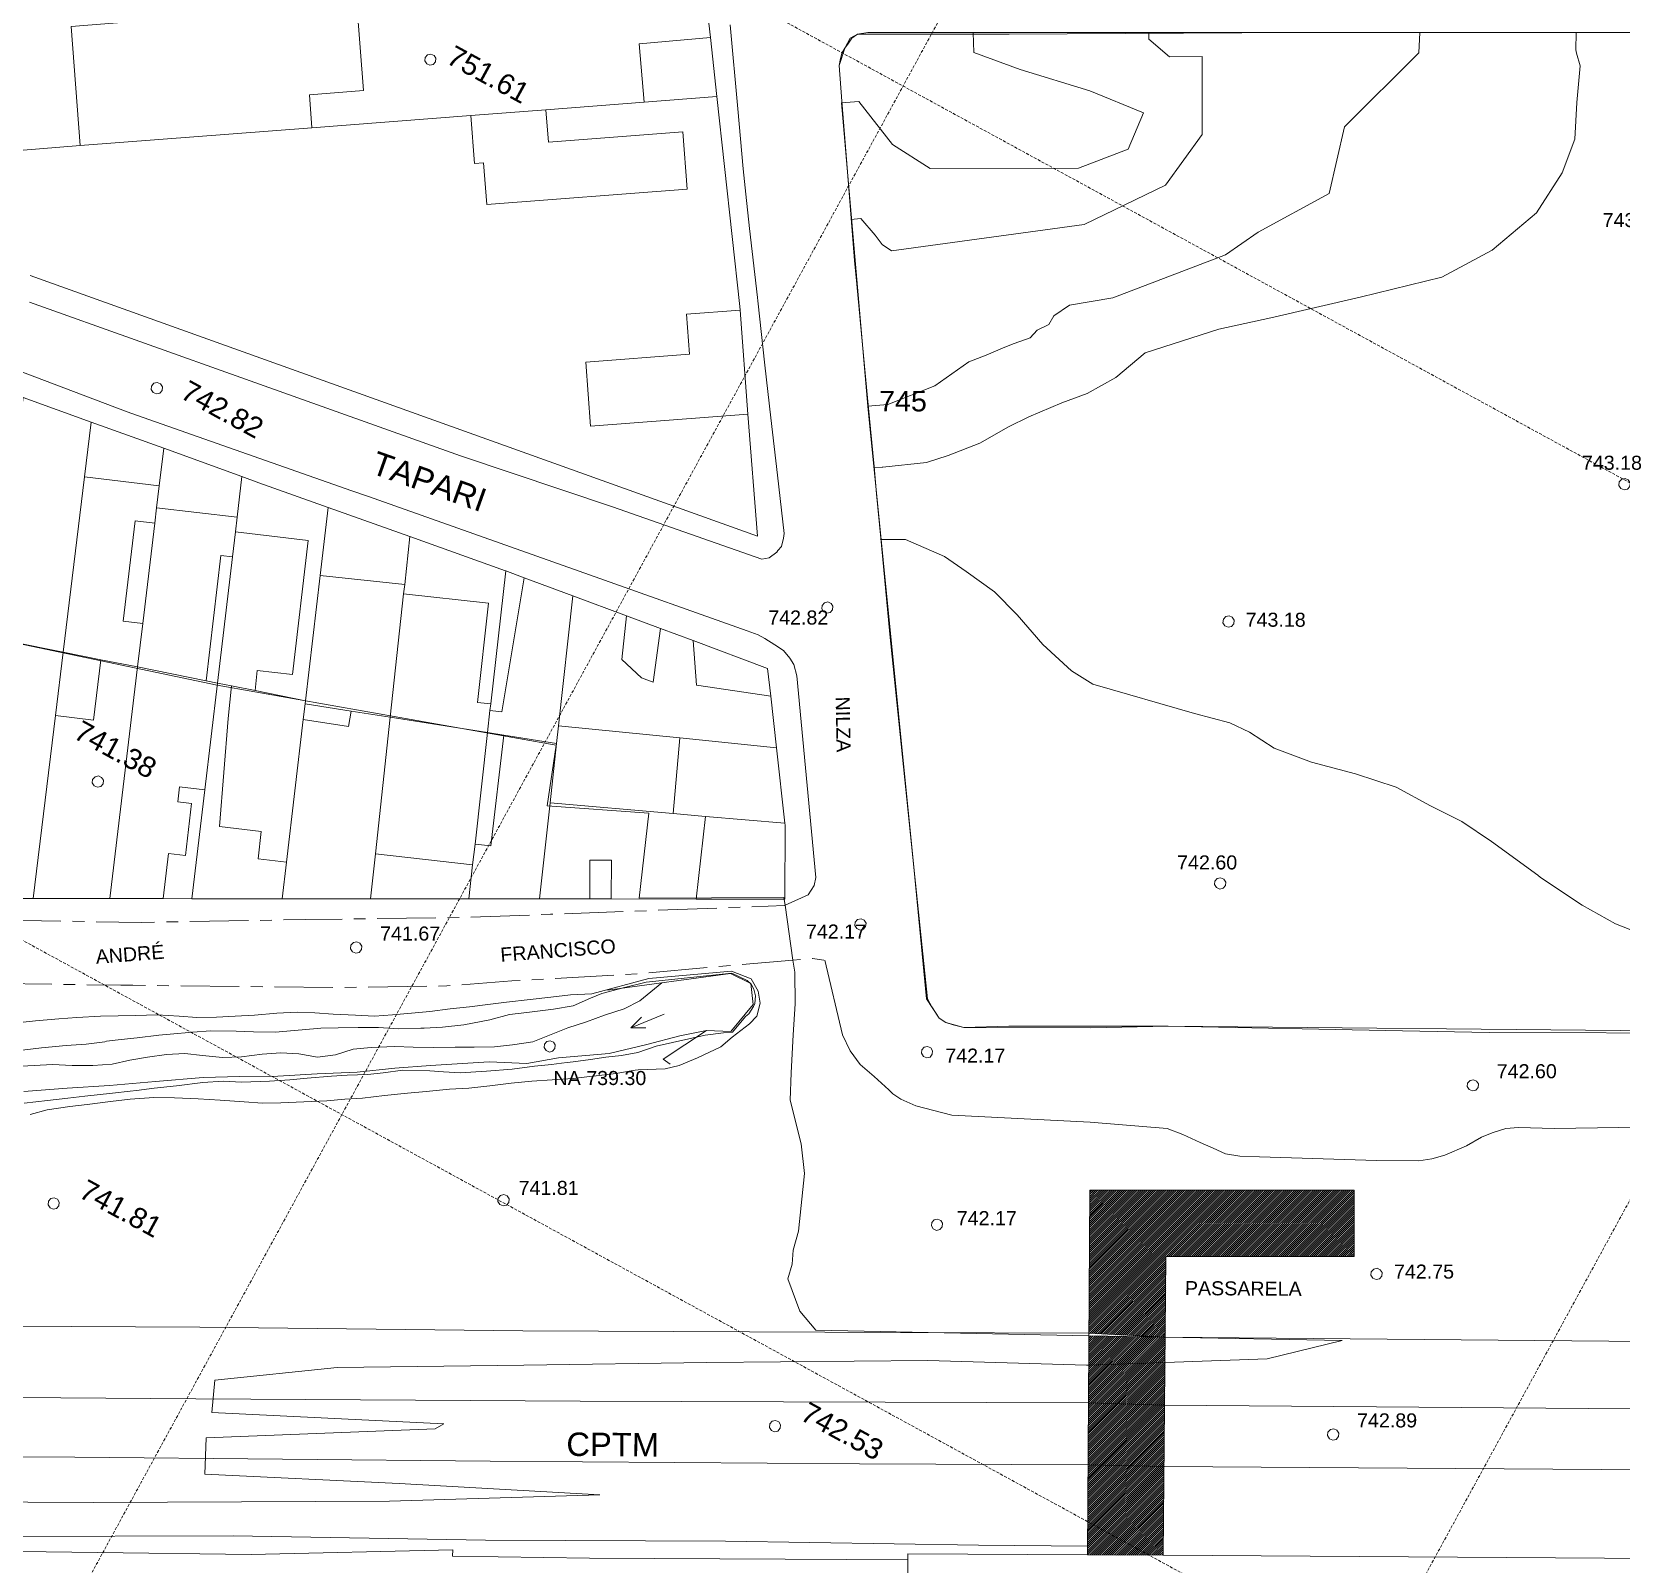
# Model space of a CAD drawing. Header units: feet. Extents: x 344914 to 345457, y 7396879 to 7397422.
# Drawn here: x 345023.6 to 345159.3, y 7397072.5 to 7397203.2 of the extents above; entities that cross this region are included whole.
import ezdxf

# ---------------------------------------------------------------- set-up
doc = ezdxf.new("R2010")
doc.units = ezdxf.units.FT
doc.header["$MEASUREMENT"] = 0
doc.linetypes.add('DASHED2', pattern=[0.375, 0.25, -0.125])
doc.linetypes.add('T01', pattern=[8, 5, -1, 1, -1])
for name, color, linetype, lineweight in [('100_SIST_VIARIO_MEIO_FIO', 1, 'Continuous', 18), ('102_SIST_VIARIO_LEITO_VIA', 6, 'T01', 18), ('110_PONTE_BUEIRO_GALERIA', 190, 'Continuous', 18), ('118_PASSARELA', 2, 'Continuous', 18), ('160_P_SIMP_ASF_TOP', 7, 'Continuous', 18), ('164_P_SIMP_CONC_TOP', 7, 'Continuous', 18), ('188_FERROVIA', 251, 'T03', 18), ('190_FERROVIA_TOP', 7, 'Continuous', 18), ('199_SEGMENTO_DE_VIA', 7, 'Continuous', 18), ('206_MURO_E_MURO_ARRIMO', 7, 'Continuous', 18), ('214_PROJ_BEIRAL_EDIF', 10, 'Continuous', 18), ('216_EDIF_NOTAVEL', 2, 'Continuous', 18), ('218_EDIF_NOTAVEL_TOP', 7, 'Continuous', 18), ('350_HIDROG_PERENE_TOP', 5, 'Continuous', 18), ('352_HIDROG_INTERM_TOP', 4, 'Continuous', 18), ('504_LM_DISTRITO', 16, 'T08', 18), ('600_CURVA_MESTRA', 14, 'Continuous', 18), ('602_CURVA_MESTRA_TOP', 24, 'Continuous', 18), ('604_CURVA_INTERM', 7, 'Continuous', 18), ('606_PTO_COTADO', 7, 'Continuous', 18), ('608_PTO_COTADO_INTERVIA', 1, 'Continuous', 18), ('610_PTO_COTADO_NV_AGUA', 5, 'Continuous', 18), ('624_SEGM_CURVA_MESTRA', 14, 'Continuous', 18), ('626_SEGM_CURVA_INTERM', 7, 'Continuous', 18), ('902_MALHA_TEXTO_COORD_UTM', 8, 'DASHED2', 13), ('SMI_TERRENO', 7, 'Continuous', 18)]:
    doc.layers.add(name, color=color, linetype=linetype, lineweight=lineweight)
doc.styles.add('Style-Arial', font='arial.ttf')
doc.linetypes.add('T03', pattern='A,10,[1,SAO_PAULO_1000.SHX,S=1,R=0,X=0,Y=0],0.001', length=10.001)
doc.linetypes.add('T08', pattern='A,0.001,-2,[2,SAO_PAULO_1000.SHX,S=0.17,R=0,X=0,Y=0],-1.5,2,-1,[2,SAO_PAULO_1000.SHX,S=0.17,R=0,X=0,Y=0],-2.5,10', length=19.001)

# ---------------------------------------------------------------- blocks, each defined once
blk = doc.blocks.new('SP06G')
at = {"layer": '350_HIDROG_PERENE_TOP'}
for p, q in [((-1.54, 0), (1.54, 0)), ((1.54, 0), (0.34, 0.5)), ((1.54, 0), (0.34, -0.51))]:
    blk.add_line(p, q, dxfattribs=at)
blk = doc.blocks.new('SP10')
at = {"layer": '608_PTO_COTADO_INTERVIA', "flags": 128}
blk.add_lwpolyline([(0.11, 0.47), (0.36, 0.33), (0.48, 0.05), (0.42, -0.25), (0.2, -0.44), (-0.1, -0.47), (-0.37, -0.32), (-0.48, -0.05), (-0.41, 0.25), (-0.19, 0.45), (0.11, 0.47)], dxfattribs=at)
blk = doc.blocks.new('SP09')
at = {"layer": '606_PTO_COTADO', "flags": 128}
blk.add_lwpolyline([(0.11, 0.47), (0.36, 0.33), (0.48, 0.05), (0.42, -0.25), (0.2, -0.44), (-0.1, -0.47), (-0.37, -0.32), (-0.48, -0.05), (-0.41, 0.25), (-0.19, 0.44), (0.11, 0.47)], dxfattribs=at)
blk = doc.blocks.new('SP11')
at = {"layer": '610_PTO_COTADO_NV_AGUA', "flags": 128}
blk.add_lwpolyline([(0.11, 0.47), (0.36, 0.33), (0.48, 0.05), (0.42, -0.25), (0.2, -0.44), (-0.1, -0.47), (-0.37, -0.32), (-0.48, -0.05), (-0.41, 0.25), (-0.19, 0.44), (0.11, 0.47)], dxfattribs=at)

msp = doc.modelspace()

# ---------------------------------------------------------------- hatches: boundary and pattern name
at = {"layer": '118_PASSARELA'}
h = msp.add_hatch(dxfattribs=at)
h.set_pattern_fill('ANSI31', color=256)
h.set_pattern_definition([(45, (0, 0), (-0.0883883476483, 0.0883883476483), [])])
h.paths.add_polyline_path([(345136.52, 7397104.37), (345113.96, 7397104.37), (345113.88, 7397092.16), (345120.07, 7397091.84), (345120.4, 7397091.84), (345120.46, 7397098.73), (345136.52, 7397098.73)])
h.paths.add_polyline_path([(345120.4, 7397091.83), (345120.07, 7397091.84), (345113.88, 7397091.96), (345113.87, 7397089.44), (345120.38, 7397089.67)])
h.paths.add_polyline_path([(345120.38, 7397089.67), (345113.87, 7397089.44), (345113.85, 7397086.22), (345120.34, 7397086.03)])
h.paths.add_polyline_path([(345120.34, 7397086.03), (345113.85, 7397086.22), (345113.85, 7397086.22), (345113.81, 7397080.93), (345120.29, 7397080.8)])
h.paths.add_polyline_path([(345120.29, 7397080.8), (345113.81, 7397080.93), (345113.78, 7397076.08), (345119.02, 7397073.22), (345120.22, 7397073.22)])
h.paths.add_polyline_path([(345113.78, 7397076.08), (345113.76, 7397073.26), (345119.02, 7397073.22)])

# ---------------------------------------------------------------- linework, layer by layer
at = {"layer": '100_SIST_VIARIO_MEIO_FIO', "flags": 128}
for points in [[(345023.45, 7397180.17), (345042.29, 7397173.46), (345060.25, 7397167.06), (345073.22, 7397162.7), (345085.97, 7397158.22), (345086.59, 7397158.33), (345087.24, 7397158.83), (345087.34, 7397158.96), (345087.63, 7397159.32), (345087.81, 7397160.01), (345087.86, 7397160.42), (345087.29, 7397165.4), (345086.74, 7397170.28), (345086.23, 7397174.8), (345085.61, 7397180.29), (345085.58, 7397180.55), (345084.92, 7397186.44), (345084.59, 7397189.37), (345084.38, 7397191.55), (345083.91, 7397196.65), (345083.25, 7397203.84)], [(345162.64, 7397203.17), (345155.5, 7397203.18), (345142.64, 7397203.18), (345140.96, 7397203.18), (345131.87, 7397203.18), (345125.68, 7397203.18), (345122.64, 7397203.18), (345119.01, 7397203.18), (345116.28, 7397203.18), (345111.34, 7397203.18), (345104.02, 7397203.18), (345096.28, 7397203.18), (345095, 7397203.18), (345094.14, 7397203.03), (345093.64, 7397202.68), (345093.37, 7397202.28), (345093.04, 7397201.85), (345092.8, 7397201.4), (345092.64, 7397200.82), (345092.55, 7397200.35), (345092.79, 7397197.31), (345093.22, 7397192.01), (345093.59, 7397187.33), (345093.88, 7397183.71), (345094.07, 7397181.71), (345094.65, 7397175.6), (345095.04, 7397171.39), (345095.54, 7397166.13), (345095.75, 7397163.8), (345096.11, 7397160.02), (345096.88, 7397151.83), (345098.94, 7397131.93), (345100.1, 7397120.72), (345100.47, 7397120.03), (345101.1, 7397119.06), (345101.68, 7397118.69), (345102.28, 7397118.49), (345103.2, 7397118.27), (345114.05, 7397118.24)], [(345015.18, 7397177.08), (345030.74, 7397171.2), (345032.11, 7397170.68), (345050.98, 7397164.06), (345052.4, 7397163.57), (345071.25, 7397156.89), (345084.7, 7397152.12), (345085.65, 7397151.78), (345086.21, 7397151.45), (345087.06, 7397150.93), (345087.8, 7397150.44), (345088.36, 7397149.79), (345088.68, 7397149.23), (345088.95, 7397148.26), (345090.58, 7397131.05), (345090.42, 7397130.37), (345089.92, 7397129.57)], [(345091.34, 7397124), (345092.84, 7397117.64), (345093.5, 7397116.26), (345094.37, 7397115.09), (345095.54, 7397114.09), (345096.81, 7397112.94), (345097.15, 7397112.59), (345097.84, 7397112.14), (345099.1, 7397111.57), (345102.17, 7397110.77), (345114, 7397110.19)], [(345120.65, 7397118.36), (345140.64, 7397117.98), (345148.05, 7397117.84), (345168.05, 7397117.78)], [(345173.88, 7397109.95), (345153.58, 7397109.65), (345150.54, 7397109.74), (345149.46, 7397109.65), (345148.3, 7397109.27), (345147.38, 7397108.9), (345146.11, 7397108.15), (345144.25, 7397107.37), (345143.16, 7397107.05), (345142.03, 7397106.89), (345138.43, 7397106.92), (345128.45, 7397107.21), (345126.77, 7397107.27), (345125.53, 7397107.48), (345124.49, 7397107.96), (345123.37, 7397108.45), (345121.91, 7397109.14), (345120.57, 7397109.63)]]:
    msp.add_lwpolyline(points, dxfattribs=at)
at = {"layer": '102_SIST_VIARIO_LEITO_VIA', "flags": 128}
for points in [[(344978.49, 7397129.9), (344978.49, 7397129.84), (344978.49, 7397129.81), (344978.49, 7397129.78), (344978.49, 7397129.75), (344978.49, 7397129.72), (344978.48, 7397129.69), (344978.48, 7397129.66), (344978.47, 7397129.63), (344978.47, 7397129.6), (344978.46, 7397129.57), (344978.46, 7397129.54), (344978.45, 7397129.51), (344978.44, 7397129.48), (344978.44, 7397129.45), (344978.43, 7397129.42), (344978.42, 7397129.39), (344978.41, 7397129.36), (344978.4, 7397129.33), (344978.39, 7397129.3), (344978.38, 7397129.28), (344978.37, 7397129.25), (344978.36, 7397129.22), (344978.35, 7397129.19), (344978.33, 7397129.16), (344978.32, 7397129.13), (344978.31, 7397129.11), (344978.29, 7397129.08), (344978.28, 7397129.05), (344978.26, 7397129.03), (344978.25, 7397129), (344978.23, 7397128.97), (344978.22, 7397128.95), (344978.2, 7397128.92), (344978.18, 7397128.9), (344978.16, 7397128.87), (344978.15, 7397128.85), (344978.13, 7397128.82), (344978.11, 7397128.8), (344978.09, 7397128.77), (344978.07, 7397128.75), (344978.05, 7397128.73), (344978.03, 7397128.71), (344978.01, 7397128.68), (344977.99, 7397128.66), (344977.96, 7397128.64), (344977.94, 7397128.62), (344977.92, 7397128.6), (344977.9, 7397128.58), (344977.87, 7397128.56), (344977.85, 7397128.54), (344977.83, 7397128.52), (344977.8, 7397128.5), (344977.78, 7397128.48), (344977.75, 7397128.46), (344977.73, 7397128.45), (344977.7, 7397128.43), (344977.68, 7397128.41), (344977.65, 7397128.4), (344977.62, 7397128.38), (344977.6, 7397128.37), (344977.57, 7397128.35), (344977.54, 7397128.34), (344977.52, 7397128.32), (344977.49, 7397128.31), (344977.46, 7397128.3), (344977.43, 7397128.29), (344977.41, 7397128.27), (344958.68, 7397128.58), (344958.38, 7397123.41), (344969.6, 7397122.94), (344989, 7397122.54), (345009, 7397122.18), (345011.24, 7397122.14), (345031.24, 7397121.87), (345032.27, 7397121.86), (345049.9, 7397121.67), (345059.07, 7397121.81), (345064.63, 7397122.24), (345075.43, 7397122.86), (345088.62, 7397124.01), (345089.27, 7397124.07), (345090.3, 7397124.16), (345091.34, 7397124)], [(345089.92, 7397129.57), (345087.95, 7397128.69), (345087.91, 7397128.67), (345067.92, 7397127.92), (345060.69, 7397127.65), (345047.02, 7397127.47), (345033.01, 7397127.23), (345013.01, 7397127.55), (345002.41, 7397127.72), (344985.83, 7397128.29), (344985.16, 7397128.49), (344984.72, 7397128.84), (344984.34, 7397129.35), (344984.3, 7397129.42), (344984.17, 7397129.66)]]:
    msp.add_lwpolyline(points, dxfattribs=at)
at = {"layer": '110_PONTE_BUEIRO_GALERIA', "flags": 128}
msp.add_lwpolyline([(345072.8, 7397121.44), (345083.29, 7397122.87), (345085.02, 7397122.02), (345085.21, 7397120.22), (345083.32, 7397117.91), (345081.25, 7397118.01), (345077.54, 7397115.55), (345078.13, 7397115.12)], dxfattribs=at)
at = {"layer": '118_PASSARELA', "flags": 128}
for points in [[(345113.96, 7397104.37), (345113.76, 7397073.26)], [(345113.96, 7397104.37), (345136.52, 7397104.37), (345136.52, 7397098.73), (345120.46, 7397098.73)], [(345120.22, 7397073.22), (345120.46, 7397098.73)], [(345120.22, 7397073.22), (345113.76, 7397073.26)]]:
    msp.add_lwpolyline(points, dxfattribs=at)
at = {"layer": '160_P_SIMP_ASF_TOP', "elevation": 741, "flags": 128}
msp.add_lwpolyline([(345068.07, 7397113.78), (345068.07, 7397113.78), (345069.85, 7397113.92), (345071.48, 7397114.11)], dxfattribs=at)
at = {"layer": '188_FERROVIA', "flags": 128}
for points in [[(345113.85, 7397086.22), (345070.45, 7397086.38), (345037.65, 7397086.56), (344987.67, 7397086.94), (344938.04, 7397087.33), (344923.36, 7397087.43)], [(345181.83, 7397085.55), (345120.34, 7397086.03)], [(344920.56, 7397082.31), (344978.14, 7397081.9), (345027.31, 7397081.58), (345062.77, 7397081.26), (345094.31, 7397081.02), (345113.81, 7397080.93)], [(345182.51, 7397080.37), (345120.29, 7397080.8)]]:
    msp.add_lwpolyline(points, dxfattribs=at)
at = {"layer": '199_SEGMENTO_DE_VIA', "flags": 128}
for points in [[(345114.05, 7397118.24), (345120.65, 7397118.36)], [(345120.57, 7397109.63), (345114, 7397110.19)], [(345113.85, 7397086.22), (345120.34, 7397086.03)], [(345120.29, 7397080.8), (345113.81, 7397080.93)]]:
    msp.add_lwpolyline(points, dxfattribs=at)
at = {"layer": '206_MURO_E_MURO_ARRIMO', "flags": 128}
for points in [[(345081.57, 7397202.74), (345081.3, 7397205.2), (345081.07, 7397207.83)], [(345067.52, 7397196.58), (345075.91, 7397197.23)], [(345084.1, 7397179.49), (345084.08, 7397179.79), (345082.12, 7397197.71)], [(345047.56, 7397195.05), (345061.13, 7397196.09)], [(345022.57, 7397193.12), (345027.78, 7397193.52)], [(345023.52, 7397182.43), (345085.58, 7397160.2), (345084.78, 7397170.59)], [(345034.91, 7397167.69), (345028.72, 7397169.93)], [(345034.53, 7397164.49), (345034.91, 7397167.69)], [(345041.59, 7397165.28), (345034.91, 7397167.69)], [(345041.59, 7397165.28), (345041.17, 7397161.8)], [(345048.94, 7397162.64), (345043.03, 7397164.75), (345041.59, 7397165.28)], [(345048.94, 7397162.64), (345048.26, 7397156.84)], [(345055.92, 7397160.15), (345048.94, 7397162.64)], [(345055.48, 7397156.06), (345055.92, 7397160.15)], [(345064.1, 7397157.23), (345064.08, 7397157.24), (345055.92, 7397160.15)], [(345064.1, 7397157.23), (345062.83, 7397145.88)], [(345065.67, 7397156.65), (345064.1, 7397157.23)], [(345077.31, 7397152.31), (345074.42, 7397153.39)], [(345086.73, 7397146.54), (345086.46, 7397148.9), (345080.09, 7397151.28)], [(345087.93, 7397135.7), (345087.21, 7397142.13)], [(345038.42, 7397138.54), (345037.32, 7397129.25)], [(345087.93, 7397135.7), (345081.14, 7397136.28)], [(345087.93, 7397135.7), (345087.95, 7397135.54), (345087.93, 7397129.21), (345080.35, 7397129.22)], [(345023.78, 7397129.27), (345030.31, 7397129.26)], [(345034.87, 7397129.26), (345037.32, 7397129.25)], [(345037.32, 7397129.25), (345045.03, 7397129.25)], [(345052.57, 7397129.24), (345060.96, 7397129.24)], [(345073.11, 7397129.23), (345071.28, 7397129.23)], [(344954.69, 7397093.49), (344960.64, 7397093.47), (344989.07, 7397093.09), (345016.01, 7397092.8), (345037.99, 7397092.69), (345065.55, 7397092.38), (345097.81, 7397092.23), (345113.88, 7397092.16)], [(345120.4, 7397091.83), (345180.37, 7397091.29), (345199.02, 7397090.93), (345215.41, 7397090.77), (345228.93, 7397090.5), (345237.73, 7397090.31)], [(345098.42, 7397072.83), (345087.94, 7397072.9), (345071.24, 7397072.96), (345059.55, 7397073.13), (345059.58, 7397073.67), (345042.38, 7397073.28), (345016.1, 7397073.63), (344992.8, 7397073.9), (344968.87, 7397074.07), (344944.41, 7397074.26), (344925.29, 7397074.61), (344916.38, 7397074.64)]]:
    msp.add_lwpolyline(points, dxfattribs=at)
at = {"layer": '214_PROJ_BEIRAL_EDIF', "flags": 128}
for points in [[(345047.56, 7397195.05), (345027.78, 7397193.52), (345027, 7397203.7), (345035.27, 7397204.33), (345048.68, 7397205.35), (345051.38, 7397205.56), (345051.95, 7397198.22), (345047.34, 7397197.87)], [(345082.12, 7397197.71), (345075.91, 7397197.23), (345075.49, 7397202.22), (345081.57, 7397202.74)], [(345067.52, 7397196.58), (345061.13, 7397196.09), (345061.44, 7397192), (345062.21, 7397192.06), (345062.48, 7397188.5), (345079.6, 7397189.82), (345079.22, 7397194.71), (345067.74, 7397193.82)], [(345084.1, 7397179.49), (345079.52, 7397179.14), (345079.78, 7397175.73), (345070.93, 7397175.05), (345071.35, 7397169.57), (345084.78, 7397170.59)], [(345028.72, 7397169.93), (345022.9, 7397172.04), (345022.48, 7397168.6), (345020.42, 7397151.48), (345022.1, 7397151.14), (345026.33, 7397150.29), (345028.15, 7397165.26)], [(345032.68, 7397149.03), (345033.12, 7397152.73), (345031.46, 7397152.93), (345032.48, 7397161.49), (345034.15, 7397161.29), (345034.3, 7397162.62), (345034.53, 7397164.49), (345028.15, 7397165.26), (345026.33, 7397150.29), (345029.55, 7397149.65)], [(345040.78, 7397158.43), (345041.03, 7397160.56), (345041.17, 7397161.8), (345034.3, 7397162.62), (345034.15, 7397161.29), (345033.12, 7397152.73), (345032.68, 7397149.03), (345038.52, 7397147.86), (345039.79, 7397158.55)], [(345040.78, 7397158.43), (345041.03, 7397160.56), (345047.25, 7397159.82), (345045.9, 7397148.39), (345042.9, 7397148.74), (345042.71, 7397147.01), (345040.7, 7397147.42), (345039.5, 7397147.66)], [(345046.98, 7397145.89), (345047.01, 7397146.14), (345048.26, 7397156.84), (345055.48, 7397156.06), (345055.39, 7397155.26), (345054.25, 7397144.74), (345050.9, 7397145.27)], [(345062.76, 7397145.32), (345062.55, 7397143.44), (345063.93, 7397143.22), (345068.45, 7397142.51), (345068.62, 7397144.01), (345069.84, 7397155.1), (345065.67, 7397156.65), (345063.77, 7397145.21)], [(345062.55, 7397143.44), (345054.25, 7397144.74), (345055.39, 7397155.26), (345062.62, 7397154.47), (345061.7, 7397146), (345062.83, 7397145.88), (345062.76, 7397145.32)], [(345068.62, 7397144.01), (345078.96, 7397142.97), (345087.21, 7397142.13), (345086.73, 7397146.54), (345080.4, 7397147.48), (345080.09, 7397151.28), (345077.31, 7397152.31), (345076.69, 7397147.72), (345075.7, 7397148.09), (345074.02, 7397149.66), (345074.42, 7397153.39), (345069.84, 7397155.1)], [(345026.33, 7397150.29), (345022.1, 7397151.14), (345021.47, 7397146.47), (345019.84, 7397146.67), (345019.4, 7397143.09), (345020.69, 7397142.94), (345019.89, 7397136.31), (345018.6, 7397136.46), (345017.74, 7397129.27), (345023.78, 7397129.27), (345025.68, 7397144.88)], [(345025.68, 7397144.88), (345026.33, 7397150.29), (345029.55, 7397149.65), (345028.92, 7397144.49)], [(345030.31, 7397129.26), (345032.68, 7397149.03), (345038.52, 7397147.86), (345039.5, 7397147.66), (345038.42, 7397138.54), (345036.27, 7397138.8), (345036.11, 7397137.51), (345037.29, 7397137.37), (345036.76, 7397132.93), (345035.33, 7397133.1), (345034.87, 7397129.26)], [(345047.01, 7397146.14), (345046.98, 7397145.89), (345046.82, 7397144.56), (345045.4, 7397132.38), (345042.98, 7397132.65), (345043.24, 7397135), (345039.67, 7397135.4), (345040.4, 7397144.63), (345040.7, 7397147.42), (345042.71, 7397147.01)], [(345045.03, 7397129.25), (345045.4, 7397132.38), (345046.82, 7397144.56), (345050.69, 7397143.96), (345050.9, 7397145.27), (345054.25, 7397144.74), (345052.99, 7397133.08), (345052.57, 7397129.24)], [(345052.99, 7397133.08), (345061.28, 7397132.15), (345061.48, 7397133.9), (345062.55, 7397143.44), (345054.25, 7397144.74)], [(345078.96, 7397142.97), (345068.62, 7397144.01), (345068.45, 7397142.51), (345067.89, 7397137.43), (345078.4, 7397136.52)], [(345067.89, 7397137.43), (345068.45, 7397142.51), (345063.93, 7397143.22), (345062.84, 7397133.75), (345061.48, 7397133.9), (345061.28, 7397132.15), (345060.96, 7397129.24), (345066.99, 7397129.23)], [(345067.89, 7397137.43), (345078.4, 7397136.52), (345081.14, 7397136.28), (345080.35, 7397129.22), (345073.11, 7397129.23), (345073.12, 7397132.55), (345071.29, 7397132.55), (345071.28, 7397129.23), (345066.99, 7397129.23)]]:
    msp.add_lwpolyline(points, close=True, dxfattribs=at)
at = {"layer": '216_EDIF_NOTAVEL', "flags": 128}
msp.add_lwpolyline([(345228.17, 7397072.34), (345228.17, 7397072.34), (345183.01, 7397072.81), (345120.22, 7397073.22), (345113.76, 7397073.26), (345098.42, 7397073.35), (345098.42, 7397072.83), (345098.41, 7397068.64), (345059.39, 7397068.87), (345059.24, 7397057.13), (345098.37, 7397056.76), (345098.23, 7397052), (345113.5, 7397051.9), (345120.35, 7397051.85), (345190.44, 7397051.39), (345216.78, 7397050.93)], dxfattribs=at)
at = {"layer": '350_HIDROG_PERENE_TOP', "flags": 128}
for points in [[(345077.43, 7397122.07), (345075.55, 7397120.54), (345074.21, 7397119.85), (345072.53, 7397119.32), (345070.99, 7397118.75), (345069.4, 7397118.24), (345067.85, 7397117.61), (345066.41, 7397117.04), (345064.67, 7397116.78), (345063.13, 7397116.6), (345061.41, 7397116.57), (345059.78, 7397116.57), (345057.94, 7397116.54), (345056.2, 7397116.58), (345054.63, 7397116.64), (345052.63, 7397116.56), (345051.08, 7397116.41), (345049.57, 7397115.93), (345048.05, 7397115.73), (345046.43, 7397116.02), (345044.9, 7397116.1), (345043.3, 7397115.99), (345041.56, 7397115.76), (345039.92, 7397115.69), (345038.21, 7397115.86), (345036.72, 7397116.04), (345035.16, 7397115.95), (345033.53, 7397115.72), (345032.03, 7397115.47), (345030.51, 7397115.12), (345028.86, 7397115.02), (345027.1, 7397115.03), (345025.43, 7397115.11), (345023.84, 7397115.03), (345022.23, 7397114.94)], [(345081.25, 7397118.01), (345078.97, 7397117.54), (345076.14, 7397116.81), (345072.92, 7397116.05), (345068.61, 7397115.66), (345065.91, 7397115.2), (345062.68, 7397115.32), (345057.67, 7397115.02), (345054.65, 7397114.78), (345051.43, 7397114.44), (345048, 7397114.3), (345044.64, 7397114.1), (345041.4, 7397114.09), (345038.28, 7397114), (345034.21, 7397113.64), (345030.27, 7397113.32), (345026.66, 7397113.08), (345022.97, 7397112.79)]]:
    msp.add_lwpolyline(points, dxfattribs=at)
at = {"layer": '352_HIDROG_INTERM_TOP', "flags": 128}
msp.add_lwpolyline([(344917.03, 7397075.83), (344918.72, 7397075.82), (344937.1, 7397075.59), (344957.65, 7397075.29), (344970.83, 7397075.18), (344987.78, 7397075.08), (345003.24, 7397075.04), (345020.63, 7397074.83), (345040.85, 7397074.88), (345062.39, 7397074.52), (345082.87, 7397074.41), (345104.46, 7397074.07), (345113.77, 7397073.99)], dxfattribs=at)
at = {"layer": '504_LM_DISTRITO', "flags": 128}
for points in [[(345237.73, 7397090.31), (345228.93, 7397090.5), (345215.41, 7397090.77), (345199.02, 7397090.93), (345180.37, 7397091.29), (345120.4, 7397091.83), (345113.88, 7397092.16), (345097.81, 7397092.23), (345065.55, 7397092.38), (345037.99, 7397092.69), (345016.01, 7397092.8), (344989.07, 7397093.09), (344960.64, 7397093.47), (344954.69, 7397093.49), (344938.53, 7397093.55), (344926.77, 7397093.68)], [(344926.77, 7397093.68), (344938.53, 7397093.55), (344954.69, 7397093.49), (344960.64, 7397093.47), (344989.07, 7397093.09), (345016.01, 7397092.8), (345037.99, 7397092.69), (345065.55, 7397092.38), (345097.81, 7397092.23), (345113.88, 7397092.16), (345120.4, 7397091.83), (345180.37, 7397091.29), (345199.02, 7397090.93), (345215.41, 7397090.77), (345228.93, 7397090.5), (345237.73, 7397090.31)]]:
    msp.add_lwpolyline(points, dxfattribs=at)
at = {"layer": '600_CURVA_MESTRA', "elevation": 740, "flags": 128}
msp.add_lwpolyline([(345022.99, 7397111.79), (345024.98, 7397112.04), (345026.73, 7397112.24), (345028.19, 7397112.4), (345030.53, 7397112.67), (345032.04, 7397112.83), (345032.59, 7397112.89), (345034.09, 7397113.07), (345035.99, 7397113.29), (345038.24, 7397113.57), (345039.98, 7397113.69), (345041.54, 7397113.59), (345043.94, 7397113.68), (345045.68, 7397113.8), (345047.15, 7397113.93), (345049.22, 7397114.11), (345050.57, 7397114.2), (345052.32, 7397114.26), (345053.63, 7397114.39), (345055.32, 7397114.61), (345057.62, 7397114.56), (345058.8, 7397114.49), (345060.2, 7397114.4), (345062.47, 7397114.53), (345064.65, 7397114.71), (345066.56, 7397114.95), (345068, 7397115.11), (345068.85, 7397115.21), (345069.35, 7397115.27), (345069.87, 7397115.33), (345071.33, 7397115.53), (345072.65, 7397115.73), (345073.99, 7397115.87), (345075.38, 7397116.13), (345076.94, 7397116.67), (345081.12, 7397117.61), (345082.69, 7397117.8), (345083.47, 7397117.86), (345084.57, 7397119.21), (345084.84, 7397119.44), (345085.25, 7397120.05), (345085.36, 7397120.32), (345085.41, 7397120.96), (345085.29, 7397121.53), (345085.05, 7397121.95), (345084.7, 7397122.26), (345083.41, 7397122.9), (345076.1, 7397122.14), (345074.12, 7397121.64), (345072.3, 7397121.15), (345071.34, 7397120.75), (345069.87, 7397120.1), (345068.17, 7397119.82), (345067.04, 7397119.68), (345065.9, 7397119.55), (345064.43, 7397119.38), (345062.75, 7397118.91), (345060.54, 7397118.5), (345058.71, 7397118.28), (345057.13, 7397118.21), (345056.85, 7397118.19), (345054.95, 7397118.15), (345053.25, 7397118.26), (345051.52, 7397118.27), (345049.81, 7397118.24), (345048.33, 7397118.19), (345046.72, 7397118.05), (345044.42, 7397117.86), (345042.57, 7397117.89), (345041.09, 7397117.95), (345038.93, 7397117.98), (345037.37, 7397117.85), (345035.46, 7397117.7), (345034.49, 7397117.61), (345032.64, 7397117.39), (345031.29, 7397117.23), (345030.04, 7397117.08), (345029.89, 7397117.04), (345028.28, 7397116.85), (345026.58, 7397116.73), (345024.48, 7397116.52), (345022.82, 7397116.33)], dxfattribs=at)
at = {"layer": '604_CURVA_INTERM', "flags": 128}
for points, elevation in [([(345092.77, 7397197.18), (345094.25, 7397197.29), (345097.12, 7397193.63), (345100.34, 7397191.57), (345112.99, 7397191.61), (345112.99, 7397191.61), (345117.22, 7397193.22), (345118.55, 7397196.31), (345113.96, 7397198.21), (345108.02, 7397200.03), (345104.06, 7397201.46), (345103.99, 7397203.18)], 747), ([(345093.57, 7397187.21), (345094.42, 7397187.3), (345095.63, 7397185.87), (345096.24, 7397185.08), (345097.02, 7397184.55), (345113.47, 7397186.8), (345120.42, 7397190.16), (345123.54, 7397194.47), (345123.54, 7397201.12), (345120.77, 7397201.1), (345119, 7397202.61), (345118.99, 7397203.18)], 746), ([(345155.47, 7397203.18), (345155.45, 7397201.69), (345155.51, 7397201.41), (345155.81, 7397200.33), (345155.52, 7397197.21), (345155.36, 7397194.08), (345154.28, 7397191.21), (345152.09, 7397187.79), (345148.31, 7397184.59), (345144.01, 7397182.3), (345137.03, 7397180.6), (345129.42, 7397178.83), (345124.98, 7397177.87), (345118.67, 7397175.84), (345116.18, 7397173.74), (345113.72, 7397172.38), (345111.57, 7397171.57), (345108.74, 7397170.38), (345107.01, 7397169.52), (345104.56, 7397168.14), (345101.88, 7397167.08), (345100.01, 7397166.49), (345096.28, 7397166.09), (345096.23, 7397166.07), (345095.51, 7397166.01)], 744), ([(345114.22, 7397147.55), (345112.39, 7397148.71), (345109.94, 7397150.96), (345107.75, 7397153.49), (345105.83, 7397155.44), (345103.39, 7397157.17), (345101.54, 7397158.47), (345098.23, 7397159.91), (345096.12, 7397159.9), (345096.09, 7397159.89)], 743), ([(345014.88, 7397152.62), (345039.48, 7397147.47), (345068.42, 7397142.35), (345067.64, 7397137.17), (345076.31, 7397136.56), (345075.49, 7397129.29), (345087.85, 7397129.35), (345087.95, 7397128.69), (345088.62, 7397124.01), (345088.77, 7397122.98), (345088.82, 7397120.28), (345088.64, 7397117.63), (345088.48, 7397114.39), (345088.39, 7397112.05), (345089.33, 7397108.34), (345089.61, 7397105.8), (345089.09, 7397100.89), (345088.63, 7397099.27), (345088.54, 7397098.06), (345088.19, 7397096.82), (345089.21, 7397094.04), (345090.56, 7397092.42), (345113.88, 7397091.96)], 742), ([(345114.22, 7397147.55), (345122.9, 7397145.05), (345125.9, 7397144.26), (345127.6, 7397143.47), (345129.68, 7397142.09), (345132.88, 7397140.9), (345136.63, 7397139.92), (345140.12, 7397138.76), (345143.04, 7397137.19), (345145.71, 7397135.83), (345148.24, 7397134.14), (345152.21, 7397131.27), (345152.43, 7397131.07), (345155.99, 7397128.7), (345158.82, 7397127.1), (345160.78, 7397126.35)], 743), ([(345071.48, 7397114.11), (345071.6, 7397114.12), (345073.49, 7397114.33), (345075.14, 7397114.63), (345075.4, 7397114.66), (345077.7, 7397114.74), (345078.9, 7397115.02), (345080.48, 7397115.67), (345082.45, 7397116.61), (345083.44, 7397117.44), (345084.9, 7397118.56), (345085.54, 7397119.24), (345085.82, 7397120.35), (345085.65, 7397121.37), (345085.04, 7397122.41), (345083.38, 7397123.07), (345076.32, 7397122.44), (345071.45, 7397121.12), (345069.62, 7397121.04), (345067.95, 7397120.84), (345066.19, 7397120.64), (345064.17, 7397120.41), (345062.57, 7397120.22), (345061.02, 7397120.03), (345059.35, 7397119.84), (345057.62, 7397119.62), (345056.05, 7397119.49), (345054.44, 7397119.34), (345052.89, 7397119.24), (345051.27, 7397119.3), (345049.38, 7397119.41), (345047.82, 7397119.52), (345046.3, 7397119.56), (345044.56, 7397119.48), (345042.66, 7397119.31), (345041, 7397119.23), (345039.42, 7397119.14), (345037.74, 7397119.11), (345036.23, 7397119.23), (345034.34, 7397119.34), (345032.54, 7397119.29), (345031.02, 7397119.25), (345029.5, 7397119.22), (345027.5, 7397119.1), (345025.96, 7397119), (345023.97, 7397118.84), (345022.13, 7397118.64)], 741), ([(345068.07, 7397113.78), (345066.33, 7397113.69), (345064.57, 7397113.5), (345062.76, 7397113.28), (345060.96, 7397113.07), (345059.3, 7397112.99), (345057.3, 7397112.79), (345055.73, 7397112.66), (345053.76, 7397112.45), (345051.88, 7397112.23), (345050.38, 7397112.15), (345048.84, 7397112), (345046.86, 7397111.92), (345044.91, 7397111.82), (345043.33, 7397111.81), (345041.77, 7397111.92), (345039.74, 7397112.06), (345037.85, 7397112.17), (345035.84, 7397112.27), (345034.06, 7397112.28), (345032.05, 7397112.14), (345030.37, 7397111.94), (345028.39, 7397111.69), (345026.89, 7397111.53), (345024.95, 7397111.22), (345023.5, 7397110.83)], 741), ([(345120.38, 7397089.67), (345129.09, 7397089.99), (345135.5, 7397091.54), (345120.4, 7397091.84)], 742), ([(344916.38, 7397074.64), (344933.34, 7397074.91), (344959.58, 7397074.41), (344974.69, 7397075.41), (344965.76, 7397075.91), (344963.99, 7397076.33), (344983, 7397076.88), (345006.49, 7397077.83), (345028.93, 7397077.73), (345054.19, 7397077.85), (345072.13, 7397078.38), (345055.02, 7397079.33), (345038.41, 7397080.14), (345038.53, 7397083.23), (345058.09, 7397084), (345058.83, 7397084.43), (345039.03, 7397085.41), (345039.26, 7397088.16), (345049.71, 7397089.23), (345065.64, 7397089.45), (345081.28, 7397089.66), (345100.14, 7397089.85), (345113.67, 7397089.43), (345113.87, 7397089.44)], 742)]:
    msp.add_lwpolyline(points, dxfattribs=dict(at, elevation=elevation))
at = {"layer": '624_SEGM_CURVA_MESTRA', "elevation": 745, "flags": 128}
msp.add_lwpolyline([(345142.14, 7397203.18), (345142.05, 7397201.43), (345135.71, 7397195.14), (345134.38, 7397189.45), (345128.32, 7397186.14), (345125.55, 7397184.19), (345115.93, 7397180.53), (345112.22, 7397179.92), (345110.89, 7397179), (345110.45, 7397178.27), (345109.46, 7397177.76), (345108.86, 7397177.13), (345107.5, 7397176.64), (345106.7, 7397176.31), (345105.11, 7397175.63), (345103.62, 7397175.06), (345100.74, 7397173.03), (345096.71, 7397171.42), (345095.02, 7397171.29)], dxfattribs=at)
at = {"layer": '626_SEGM_CURVA_INTERM', "elevation": 742, "flags": 128}
for points in [[(345120.4, 7397091.84), (345113.88, 7397091.96)], [(345113.87, 7397089.44), (345120.38, 7397089.67)]]:
    msp.add_lwpolyline(points, dxfattribs=at)
at = {"layer": '902_MALHA_TEXTO_COORD_UTM', "flags": 128}
for points in [[(345193.83, 7397374.16), (345002.21, 7397023.05)], [(345089.99, 7396975.14), (345281.61, 7397326.26)], [(345250.95, 7397115.14), (345010.19, 7397246.54)], [(345203.97, 7397026.86), (344962.29, 7397158.76)]]:
    msp.add_lwpolyline(points, dxfattribs=at)
at = {"layer": 'SMI_TERRENO'}
for p, q in [((345093.04, 7397201.85), (345093.49, 7397202.68)), ((345093.49, 7397202.68), (345094.14, 7397203.03)), ((345094.14, 7397203.03), (345097.6, 7397203.03)), ((345097.6, 7397203.03), (345107.06, 7397203.03)), ((345107.06, 7397203.03), (345131.87, 7397203.18)), ((345131.87, 7397203.18), (345155.5, 7397203.18)), ((345155.5, 7397203.18), (345170.2, 7397203.16)), ((345092.55, 7397200.35), (345093.04, 7397201.85)), ((345092.79, 7397197.31), (345092.55, 7397200.35)), ((345095.02, 7397171.29), (345092.77, 7397197.18)), ((345098.94, 7397131.93), (345095.02, 7397171.29)), ((345100.01, 7397120.72), (345098.94, 7397131.93)), ((345101.1, 7397119.06), (345100.01, 7397120.72)), ((345101.68, 7397118.69), (345101.1, 7397119.06)), ((345103.2, 7397118.27), (345101.68, 7397118.69)), ((345107.04, 7397118.36), (345103.2, 7397118.27)), ((345120.65, 7397118.36), (345107.04, 7397118.36)), ((345172.98, 7397117.86), (345120.65, 7397118.36))]:
    msp.add_line(p, q, dxfattribs=at)

# ---------------------------------------------------------------- block references
at = {"layer": '350_HIDROG_PERENE_TOP', "rotation": 201.9751292423145}
msp.add_blockref('SP06G', (345076.2, 7397118.81), dxfattribs=at)
at = {"layer": '606_PTO_COTADO'}
for p, rotation in [((345057.67, 7397200.86, 751.61), 331.3757899120435), ((345034.32, 7397172.82, 742.82), 331.3757899120435), ((345159.6, 7397164.63, 743.18), 331.3808118806767), ((345125.8, 7397152.91, 743.18), 331.3808118806767), ((345029.29, 7397139.25, 741.38), 331.3757899120435), ((345125.08, 7397130.56, 742.6), 331.3808118806767), ((345051.34, 7397125.09, 741.67), 331.3757899120435), ((345100.07, 7397116.16, 742.17), 331.3757899120435), ((345146.65, 7397113.33, 742.6), 331.3757899120435), ((345025.52, 7397103.24, 741.81), 331.3757899120435), ((345063.91, 7397103.52, 741.81), 331.3757899120435), ((345100.91, 7397101.43, 742.17), 331.3757899120435), ((345138.43, 7397097.23, 742.75), 331.3757899120435), ((345087.09, 7397084.24, 742.53), 331.3757899120435), ((345134.73, 7397083.53, 742.89), 331.3757899120435)]:
    msp.add_blockref('SP09', p, dxfattribs=dict(at, rotation=rotation))
at = {"layer": '608_PTO_COTADO_INTERVIA', "rotation": 331.3757899120435}
for p in [(345091.55, 7397154.1, 742.82), (345094.38, 7397127.06, 742.17)]:
    msp.add_blockref('SP10', p, dxfattribs=at)
at = {"layer": '610_PTO_COTADO_NV_AGUA', "rotation": 331.3757899120435}
msp.add_blockref('SP11', (345067.86, 7397116.65, 739.3), dxfattribs=at)

# ---------------------------------------------------------------- texts
at = {"layer": '160_P_SIMP_ASF_TOP', "color": 9, "style": 'Style-Arial'}
for s, p in [('743.54', (345157.73, 7397186.57, 743.54)), ('743.18', (345155.96, 7397165.86, 743.18)), ('742.82', (345086.51, 7397152.65, 742.82)), ('743.18', (345127.26, 7397152.46, 743.18)), ('742.60', (345121.41, 7397131.75, 742.6)), ('741.67', (345053.38, 7397125.68, 741.67)), ('742.17', (345089.73, 7397125.85, 742.17)), ('742.17', (345101.62, 7397115.26, 742.17)), ('NA 739.30', (345068.18, 7397113.35, 739.3)), ('742.60', (345148.69, 7397113.93, 742.6)), ('741.81', (345065.2, 7397103.97, 741.81)), ('742.17', (345102.6, 7397101.39, 742.17)), ('742.75', (345139.92, 7397096.83, 742.75)), ('742.89', (345136.77, 7397084.13, 742.89))]:
    msp.add_text(s, height=1.2, rotation=359.9881, dxfattribs=at).set_placement(p)
at = {"layer": '160_P_SIMP_ASF_TOP', "style": 'Style-Arial'}
for s, height, rotation, p in [('TAPARI', 2, 340.4844, (345052.48, 7397165.6)), ('ANDRÉ', 1.2, 4.3936, (345029.15, 7397123.69)), ('FRANCISCO', 1.2, 4.3936, (345063.69, 7397123.87))]:
    msp.add_text(s, height=height, rotation=rotation, dxfattribs=at).set_placement(p)
at = {"layer": '164_P_SIMP_CONC_TOP', "style": 'Style-Arial'}
msp.add_text('NILZA', height=1.2, rotation=271.1397, dxfattribs=at).set_placement((345092.26, 7397146.49))
at = {"layer": '190_FERROVIA_TOP', "style": 'Style-Arial'}
msp.add_text('CPTM', height=2, rotation=359.575, dxfattribs=at).set_placement((345069.27, 7397081.7))
at = {"layer": '218_EDIF_NOTAVEL_TOP', "style": 'Style-Arial'}
msp.add_text('PASSARELA', height=1.2, rotation=359.6344, dxfattribs=at).set_placement((345122.07, 7397095.42))
at = {"layer": '602_CURVA_MESTRA_TOP', "style": 'Style-Arial'}
msp.add_text('745', height=1.75, rotation=0.003, dxfattribs=at).set_placement((345095.97, 7397170.84, 1490))
at = {"layer": '606_PTO_COTADO', "style": 'Style-Arial'}
for s, p in [('751.61', (345058.92, 7397200.62, 751.61)), ('742.82', (345036.22, 7397172.04, 742.82)), ('741.38', (345027.1, 7397143.01, 741.38)), ('741.81', (345027.55, 7397103.84, 741.81)), ('742.53', (345089.13, 7397084.84, 742.53))]:
    msp.add_text(s, height=1.75, rotation=331.3758, dxfattribs=at).set_placement(p)

doc.saveas('drawing.dxf')
